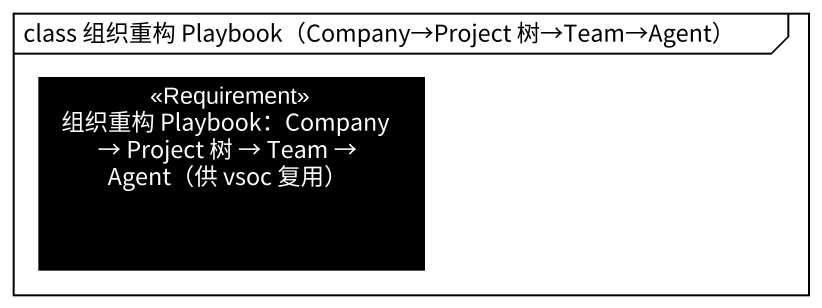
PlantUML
@startuml
mainframe class 组织重构 Playbook（Company→Project 树→Team→Agent）
hide circle
hide empty members
class "组织重构 Playbook：Company → Project 树 → Team → Agent（供 vsoc 复用）" as 组织重构_Playbook_Company <<Requirement>> #000000
@enduml
